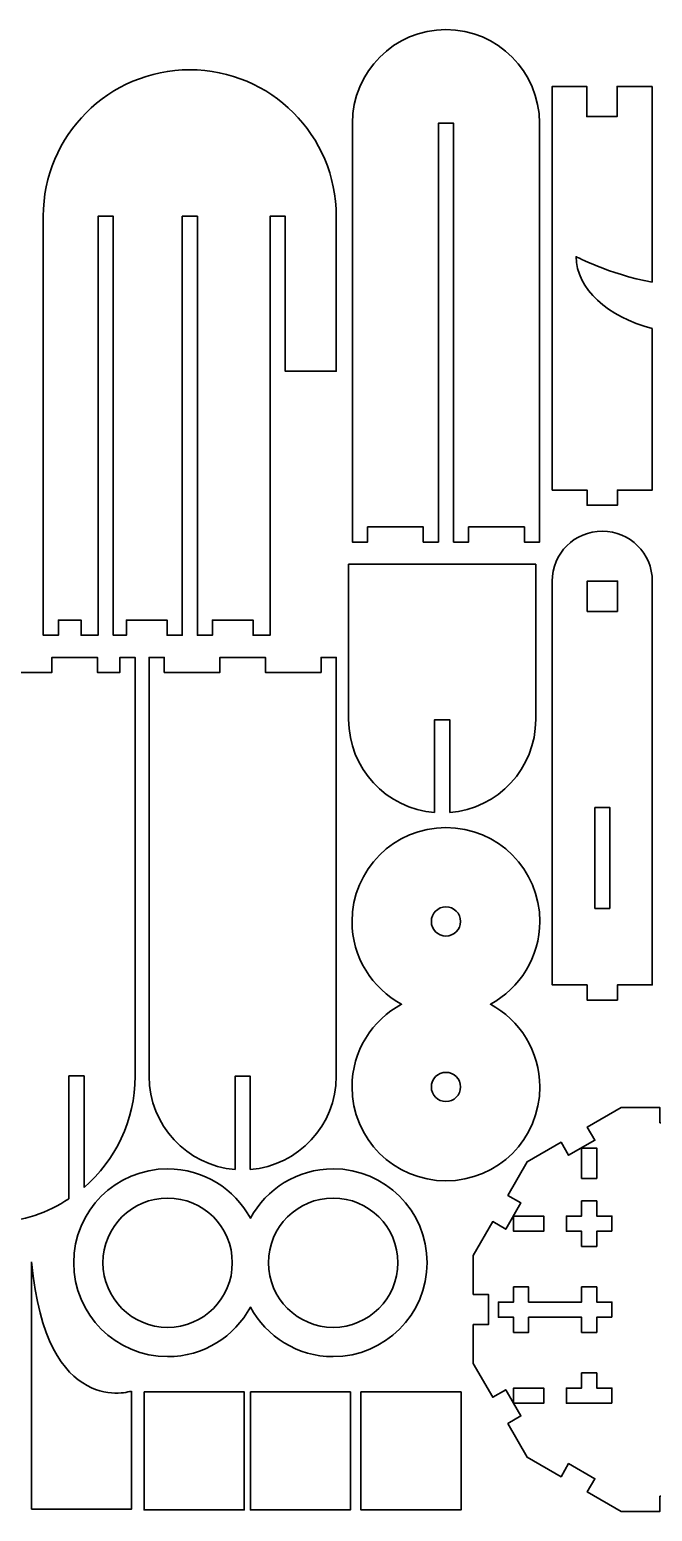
# Model space of a CAD drawing. Header units: centimetres. Extents: x -25 to 22.7, y -14.3 to 15.
# Drawn here: x -7.65 to 4.69, y -14.35 to 15.01 of the extents above; entities that cross this region are included whole.
import ezdxf

# ---------------------------------------------------------------- set-up
doc = ezdxf.new("R2010")
doc.units = ezdxf.units.CM
doc.header["$MEASUREMENT"] = 0
doc.layers.add('Layer 1', color=7, linetype='Continuous')

msp = doc.modelspace()

# ---------------------------------------------------------------- linework, layer by layer
at = {"layer": 'Layer 1', "color": 250, "lineweight": 35}
for points in [[(0.59983, 15.01069), (-0.42399, 15.01069), (-1.25397, 14.18071), (-1.25397, 13.15687)], [(2.45366, 13.15687), (2.45366, 14.18071), (1.62367, 15.01069), (0.59983, 15.01069)], [(-7.3774, 11.3129), (-7.3774, 12.91568), (-6.07808, 14.215), (-4.4753, 14.215)], [(-4.4753, 14.215), (-2.87251, 14.215), (-1.5732, 12.91568), (-1.5732, 11.3129)], [(4.68812, 10.0054), (4.68812, 10.0054), (4.68812, 13.88674), (4.68812, 13.88674)], [(3.69662, 5.07492), (3.14903, 5.07492), (2.70512, 4.63101), (2.70512, 4.08342)], [(4.68812, 4.08342), (4.68812, 4.63101), (4.24421, 5.07492), (3.69662, 5.07492)], [(-1.3283, 1.34443), (-1.3283, 0.37115), (-0.57809, -0.42637), (0.37551, -0.50281)], [(0.67551, -0.50281), (1.62912, -0.42637), (2.37933, 0.37115), (2.37933, 1.34443)], [(-6.57024, -7.92831), (-5.95074, -7.39608), (-5.55808, -6.60724), (-5.55808, -5.72645)], [(-5.28083, -5.72644), (-5.28083, -6.69972), (-4.53062, -7.49725), (-3.57701, -7.57369)], [(-3.27701, -7.5737), (-2.3234, -7.49726), (-1.57319, -6.69972), (-1.57319, -5.72644)], [(-8.31018, -8.62472), (-7.78016, -8.59773), (-7.28779, -8.4284), (-6.87024, -8.15442)], [(-7.6098, -9.40553), (-7.32205, -12.52642), (-5.62681, -11.96433), (-5.62681, -11.96433)]]:
    msp.add_open_spline(points, degree=3, dxfattribs=at)
for points, knots in [([(4.68812, 13.88674), (4.68812, 13.88674), (3.99021, 13.88674), (3.99021, 13.88674), (3.99021, 13.88674), (3.99021, 13.88674), (3.99021, 13.28675), (3.99021, 13.28675), (3.99021, 13.28675), (3.99021, 13.28675), (3.39021, 13.28675), (3.39021, 13.28675), (3.39021, 13.28675), (3.39021, 13.28675), (3.39021, 13.88674), (3.39021, 13.88674), (3.39021, 13.88674), (3.39021, 13.88674), (2.70512, 13.88674), (2.70512, 13.88674), (2.70512, 13.88674), (2.70512, 13.88674), (2.70512, 5.88674), (2.70512, 5.88674), (2.70512, 5.88674), (2.70512, 5.88674), (3.39662, 5.88674), (3.39662, 5.88674), (3.39662, 5.88674), (3.39662, 5.88674), (3.39662, 5.58675), (3.39662, 5.58675), (3.39662, 5.58675), (3.39662, 5.58675), (3.99662, 5.58675), (3.99662, 5.58675), (3.99662, 5.58675), (3.99662, 5.58675), (3.99662, 5.88674), (3.99662, 5.88674), (3.99662, 5.88674), (3.99662, 5.88674), (4.68812, 5.88674), (4.68812, 5.88674), (4.68812, 5.88674), (4.68812, 5.88674), (4.68812, 9.08778), (4.68812, 9.08778)], [0, 0, 0, 0, 0.07692308, 0.07692308, 0.07692308, 0.07692308, 0.15384615, 0.15384615, 0.15384615, 0.15384615, 0.23076923, 0.23076923, 0.23076923, 0.23076923, 0.30769231, 0.30769231, 0.30769231, 0.30769231, 0.38461538, 0.38461538, 0.38461538, 0.38461538, 0.46153846, 0.46153846, 0.46153846, 0.46153846, 0.53846154, 0.53846154, 0.53846154, 0.53846154, 0.61538462, 0.61538462, 0.61538462, 0.61538462, 0.69230769, 0.69230769, 0.69230769, 0.69230769, 0.76923077, 0.76923077, 0.76923077, 0.76923077, 0.84615385, 0.84615385, 0.84615385, 0.84615385, 1, 1, 1, 1]), ([(-1.25397, 13.15687), (-1.25397, 13.15687), (-1.25397, 5.15687), (-1.25397, 5.15687), (-1.25397, 5.15687), (-1.25397, 5.15687), (-1.25397, 4.85687), (-1.25397, 4.85687), (-1.25397, 4.85687), (-1.25397, 4.85687), (-0.95397, 4.85687), (-0.95397, 4.85687), (-0.95397, 4.85687), (-0.95397, 4.85687), (-0.95397, 5.15687), (-0.95397, 5.15687), (-0.95397, 5.15687), (-0.95397, 5.15687), (0.14984, 5.15687), (0.14984, 5.15687), (0.14984, 5.15687), (0.14984, 5.15687), (0.14984, 4.85687), (0.14984, 4.85687), (0.14984, 4.85687), (0.14984, 4.85687), (0.44984, 4.85687), (0.44984, 4.85687), (0.44984, 4.85687), (0.44984, 4.85687), (0.44984, 5.15687), (0.44984, 5.15687), (0.44984, 5.15687), (0.44984, 5.15687), (0.44984, 13.15687), (0.44984, 13.15687), (0.44984, 13.15687), (0.44984, 13.15687), (0.74983, 13.15687), (0.74983, 13.15687), (0.74983, 13.15687), (0.74983, 13.15687), (0.74983, 5.15687), (0.74983, 5.15687), (0.74983, 5.15687), (0.74983, 5.15687), (0.74984, 5.15687), (0.74984, 5.15687), (0.74984, 5.15687), (0.74984, 5.15687), (0.74984, 4.85687), (0.74984, 4.85687), (0.74984, 4.85687), (0.74984, 4.85687), (1.04984, 4.85687), (1.04984, 4.85687), (1.04984, 4.85687), (1.04984, 4.85687), (1.04984, 5.15687), (1.04984, 5.15687), (1.04984, 5.15687), (1.04984, 5.15687), (2.15366, 5.15687), (2.15366, 5.15687), (2.15366, 5.15687), (2.15366, 5.15687), (2.15366, 4.85687), (2.15366, 4.85687), (2.15366, 4.85687), (2.15366, 4.85687), (2.45366, 4.85687), (2.45366, 4.85687), (2.45366, 4.85687), (2.45366, 4.85687), (2.45366, 5.15687), (2.45366, 5.15687), (2.45366, 5.15687), (2.45366, 5.15687), (2.45366, 13.15687), (2.45366, 13.15687)], [0, 0, 0, 0, 0.04761905, 0.04761905, 0.04761905, 0.04761905, 0.0952381, 0.0952381, 0.0952381, 0.0952381, 0.14285714, 0.14285714, 0.14285714, 0.14285714, 0.19047619, 0.19047619, 0.19047619, 0.19047619, 0.23809524, 0.23809524, 0.23809524, 0.23809524, 0.28571429, 0.28571429, 0.28571429, 0.28571429, 0.33333333, 0.33333333, 0.33333333, 0.33333333, 0.38095238, 0.38095238, 0.38095238, 0.38095238, 0.42857143, 0.42857143, 0.42857143, 0.42857143, 0.47619048, 0.47619048, 0.47619048, 0.47619048, 0.52380952, 0.52380952, 0.52380952, 0.52380952, 0.57142857, 0.57142857, 0.57142857, 0.57142857, 0.61904762, 0.61904762, 0.61904762, 0.61904762, 0.66666667, 0.66666667, 0.66666667, 0.66666667, 0.71428571, 0.71428571, 0.71428571, 0.71428571, 0.76190476, 0.76190476, 0.76190476, 0.76190476, 0.80952381, 0.80952381, 0.80952381, 0.80952381, 0.85714286, 0.85714286, 0.85714286, 0.85714286, 0.9047619, 0.9047619, 0.9047619, 0.9047619, 1, 1, 1, 1]), ([(-1.5732, 11.3129), (-1.5732, 11.3129), (-1.5732, 8.24057), (-1.5732, 8.24057), (-1.5732, 8.24057), (-1.5732, 8.24057), (-2.58536, 8.24057), (-2.58536, 8.24057), (-2.58536, 8.24057), (-2.58536, 8.24057), (-2.58536, 11.31288), (-2.58536, 11.31288), (-2.58536, 11.31288), (-2.58536, 11.31288), (-2.88536, 11.31288), (-2.88536, 11.31288), (-2.88536, 11.31288), (-2.88536, 11.31288), (-2.88536, 3.01289), (-2.88536, 3.01289), (-2.88536, 3.01289), (-2.88536, 3.01289), (-3.22148, 3.01289), (-3.22148, 3.01289), (-3.22148, 3.01289), (-3.22148, 3.01289), (-3.22148, 3.31289), (-3.22148, 3.31289), (-3.22148, 3.31289), (-3.22148, 3.31289), (-4.0253, 3.31289), (-4.0253, 3.31289), (-4.0253, 3.31289), (-4.0253, 3.31289), (-4.0253, 3.01289), (-4.0253, 3.01289), (-4.0253, 3.01289), (-4.0253, 3.01289), (-4.3253, 3.01289), (-4.3253, 3.01289), (-4.3253, 3.01289), (-4.3253, 3.01289), (-4.3253, 3.31289), (-4.3253, 3.31289), (-4.3253, 3.31289), (-4.3253, 3.31289), (-4.3253, 11.3129), (-4.3253, 11.3129), (-4.3253, 11.3129), (-4.3253, 11.3129), (-4.6253, 11.3129), (-4.6253, 11.3129), (-4.6253, 11.3129), (-4.6253, 11.3129), (-4.6253, 3.31289), (-4.6253, 3.31289), (-4.6253, 3.31289), (-4.6253, 3.31289), (-4.6253, 3.01289), (-4.6253, 3.01289), (-4.6253, 3.01289), (-4.6253, 3.01289), (-4.92529, 3.01289), (-4.92529, 3.01289), (-4.92529, 3.01289), (-4.92529, 3.01289), (-4.92529, 3.31289), (-4.92529, 3.31289), (-4.92529, 3.31289), (-4.92529, 3.31289), (-5.72911, 3.31289), (-5.72911, 3.31289), (-5.72911, 3.31289), (-5.72911, 3.31289), (-5.72911, 3.01289), (-5.72911, 3.01289), (-5.72911, 3.01289), (-5.72911, 3.01289), (-5.99299, 3.01289), (-5.99299, 3.01289), (-5.99299, 3.01289), (-5.99299, 3.01289), (-5.99299, 11.31288), (-5.99299, 11.31288), (-5.99299, 11.31288), (-5.99299, 11.31288), (-6.29299, 11.31288), (-6.29299, 11.31288), (-6.29299, 11.31288), (-6.29299, 11.31288), (-6.29299, 3.01289), (-6.29299, 3.01289), (-6.29299, 3.01289), (-6.29299, 3.01289), (-6.62912, 3.01289), (-6.62912, 3.01289), (-6.62912, 3.01289), (-6.62912, 3.01289), (-6.62912, 3.31289), (-6.62912, 3.31289), (-6.62912, 3.31289), (-6.62912, 3.31289), (-7.07739, 3.31289), (-7.07739, 3.31289), (-7.07739, 3.31289), (-7.07739, 3.31289), (-7.07739, 3.01289), (-7.07739, 3.01289), (-7.07739, 3.01289), (-7.07739, 3.01289), (-7.37739, 3.01289), (-7.37739, 3.01289), (-7.37739, 3.01289), (-7.37739, 3.01289), (-7.37739, 3.31289), (-7.37739, 3.31289), (-7.37739, 3.31289), (-7.37739, 3.31289), (-7.3774, 3.31289), (-7.3774, 3.31289), (-7.3774, 3.31289), (-7.3774, 3.31289), (-7.3774, 11.3129), (-7.3774, 11.3129)], [0, 0, 0, 0, 0.03125, 0.03125, 0.03125, 0.03125, 0.0625, 0.0625, 0.0625, 0.0625, 0.09375, 0.09375, 0.09375, 0.09375, 0.125, 0.125, 0.125, 0.125, 0.15625, 0.15625, 0.15625, 0.15625, 0.1875, 0.1875, 0.1875, 0.1875, 0.21875, 0.21875, 0.21875, 0.21875, 0.25, 0.25, 0.25, 0.25, 0.28125, 0.28125, 0.28125, 0.28125, 0.3125, 0.3125, 0.3125, 0.3125, 0.34375, 0.34375, 0.34375, 0.34375, 0.375, 0.375, 0.375, 0.375, 0.40625, 0.40625, 0.40625, 0.40625, 0.4375, 0.4375, 0.4375, 0.4375, 0.46875, 0.46875, 0.46875, 0.46875, 0.5, 0.5, 0.5, 0.5, 0.53125, 0.53125, 0.53125, 0.53125, 0.5625, 0.5625, 0.5625, 0.5625, 0.59375, 0.59375, 0.59375, 0.59375, 0.625, 0.625, 0.625, 0.625, 0.65625, 0.65625, 0.65625, 0.65625, 0.6875, 0.6875, 0.6875, 0.6875, 0.71875, 0.71875, 0.71875, 0.71875, 0.75, 0.75, 0.75, 0.75, 0.78125, 0.78125, 0.78125, 0.78125, 0.8125, 0.8125, 0.8125, 0.8125, 0.84375, 0.84375, 0.84375, 0.84375, 0.875, 0.875, 0.875, 0.875, 0.90625, 0.90625, 0.90625, 0.90625, 0.9375, 0.9375, 0.9375, 0.9375, 1, 1, 1, 1]), ([(4.68812, 9.08778), (3.80073, 9.32612), (3.17962, 9.87435), (3.17962, 10.51286), (3.17962, 10.51286), (3.17962, 10.51286), (3.80073, 10.17692), (4.68812, 10.0054)], [0, 0, 0, 0, 0.33333333, 0.33333333, 0.33333333, 0.33333333, 1, 1, 1, 1]), ([(2.37933, 1.34443), (2.37933, 1.34443), (2.37933, 4.41753), (2.37933, 4.41753), (2.37933, 4.41753), (2.37933, 4.41753), (-1.3283, 4.41753), (-1.3283, 4.41753), (-1.3283, 4.41753), (-1.3283, 4.41753), (-1.3283, 1.34443), (-1.3283, 1.34443)], [0, 0, 0, 0, 0.25, 0.25, 0.25, 0.25, 0.5, 0.5, 0.5, 0.5, 1, 1, 1, 1]), ([(2.70512, 4.08342), (2.70512, 4.08342), (2.70512, -3.91657), (2.70512, -3.91657), (2.70512, -3.91657), (2.70512, -3.91657), (3.39662, -3.91657), (3.39662, -3.91657), (3.39662, -3.91657), (3.39662, -3.91657), (3.39662, -4.21657), (3.39662, -4.21657), (3.39662, -4.21657), (3.39662, -4.21657), (3.99662, -4.21657), (3.99662, -4.21657), (3.99662, -4.21657), (3.99662, -4.21657), (3.99662, -3.91657), (3.99662, -3.91657), (3.99662, -3.91657), (3.99662, -3.91657), (4.68812, -3.91657), (4.68812, -3.91657), (4.68812, -3.91657), (4.68812, -3.91657), (4.68812, 4.08342), (4.68812, 4.08342)], [0, 0, 0, 0, 0.125, 0.125, 0.125, 0.125, 0.25, 0.25, 0.25, 0.25, 0.375, 0.375, 0.375, 0.375, 0.5, 0.5, 0.5, 0.5, 0.625, 0.625, 0.625, 0.625, 0.75, 0.75, 0.75, 0.75, 1, 1, 1, 1]), ([(3.99982, 3.48342), (3.99982, 3.48342), (3.39982, 3.48342), (3.39982, 3.48342), (3.39982, 3.48342), (3.39982, 3.48342), (3.39982, 4.08342), (3.39982, 4.08342), (3.39982, 4.08342), (3.39982, 4.08342), (3.99982, 4.08342), (3.99982, 4.08342), (3.99982, 4.08342), (3.99982, 4.08342), (3.99982, 3.48342), (3.99982, 3.48342)], [0, 0, 0, 0, 0.2, 0.2, 0.2, 0.2, 0.4, 0.4, 0.4, 0.4, 0.6, 0.6, 0.6, 0.6, 1, 1, 1, 1]), ([(-5.55808, -5.72645), (-5.55808, -5.72645), (-5.55808, 2.27355), (-5.55808, 2.27355), (-5.55808, 2.27355), (-5.55808, 2.27355), (-5.55808, 2.57355), (-5.55808, 2.57355), (-5.55808, 2.57355), (-5.55808, 2.57355), (-5.85808, 2.57355), (-5.85808, 2.57355), (-5.85808, 2.57355), (-5.85808, 2.57355), (-5.85808, 2.27355), (-5.85808, 2.27355), (-5.85808, 2.27355), (-5.85808, 2.27355), (-6.30637, 2.27355), (-6.30637, 2.27355), (-6.30637, 2.27355), (-6.30637, 2.27355), (-6.30637, 2.57355), (-6.30637, 2.57355), (-6.30637, 2.57355), (-6.30637, 2.57355), (-7.20637, 2.57355), (-7.20637, 2.57355), (-7.20637, 2.57355), (-7.20637, 2.57355), (-7.20637, 2.27355), (-7.20637, 2.27355), (-7.20637, 2.27355), (-7.20637, 2.27355), (-8.01018, 2.27355), (-8.01018, 2.27355), (-8.01018, 2.27355), (-8.01018, 2.27355), (-8.01018, 2.57355), (-8.01018, 2.57355), (-8.01018, 2.57355), (-8.01018, 2.57355), (-8.91019, 2.57355), (-8.91019, 2.57355), (-8.91019, 2.57355), (-8.91019, 2.57355), (-8.91019, 2.27355), (-8.91019, 2.27355), (-8.91019, 2.27355), (-8.91019, 2.27355), (-9.71401, 2.27355), (-9.71401, 2.27355), (-9.71401, 2.27355), (-9.71401, 2.27355), (-9.71401, 2.57355), (-9.71401, 2.57355), (-9.71401, 2.57355), (-9.71401, 2.57355), (-10.614, 2.57355), (-10.614, 2.57355), (-10.614, 2.57355), (-10.614, 2.57355), (-10.614, 2.27355), (-10.614, 2.27355), (-10.614, 2.27355), (-10.614, 2.27355), (-11.06229, 2.27355), (-11.06229, 2.27355), (-11.06229, 2.27355), (-11.06229, 2.27355), (-11.06229, 2.57355), (-11.06229, 2.57355), (-11.06229, 2.57355), (-11.06229, 2.57355), (-11.36229, 2.57355), (-11.36229, 2.57355), (-11.36229, 2.57355), (-11.36229, 2.57355), (-11.36229, 2.27355), (-11.36229, 2.27355), (-11.36229, 2.27355), (-11.36229, 2.27355), (-11.36229, -5.72645), (-11.36229, -5.72645)], [0, 0, 0, 0, 0.04545455, 0.04545455, 0.04545455, 0.04545455, 0.09090909, 0.09090909, 0.09090909, 0.09090909, 0.13636364, 0.13636364, 0.13636364, 0.13636364, 0.18181818, 0.18181818, 0.18181818, 0.18181818, 0.22727273, 0.22727273, 0.22727273, 0.22727273, 0.27272727, 0.27272727, 0.27272727, 0.27272727, 0.31818182, 0.31818182, 0.31818182, 0.31818182, 0.36363636, 0.36363636, 0.36363636, 0.36363636, 0.40909091, 0.40909091, 0.40909091, 0.40909091, 0.45454545, 0.45454545, 0.45454545, 0.45454545, 0.5, 0.5, 0.5, 0.5, 0.54545455, 0.54545455, 0.54545455, 0.54545455, 0.59090909, 0.59090909, 0.59090909, 0.59090909, 0.63636364, 0.63636364, 0.63636364, 0.63636364, 0.68181818, 0.68181818, 0.68181818, 0.68181818, 0.72727273, 0.72727273, 0.72727273, 0.72727273, 0.77272727, 0.77272727, 0.77272727, 0.77272727, 0.81818182, 0.81818182, 0.81818182, 0.81818182, 0.86363636, 0.86363636, 0.86363636, 0.86363636, 0.90909091, 0.90909091, 0.90909091, 0.90909091, 1, 1, 1, 1]), ([(-1.57319, -5.72644), (-1.57319, -5.72644), (-1.57319, 2.27355), (-1.57319, 2.27355), (-1.57319, 2.27355), (-1.57319, 2.27355), (-1.57319, 2.57355), (-1.57319, 2.57355), (-1.57319, 2.57355), (-1.57319, 2.57355), (-1.87319, 2.57355), (-1.87319, 2.57355), (-1.87319, 2.57355), (-1.87319, 2.57355), (-1.87319, 2.27355), (-1.87319, 2.27355), (-1.87319, 2.27355), (-1.87319, 2.27355), (-2.97701, 2.27355), (-2.97701, 2.27355), (-2.97701, 2.27355), (-2.97701, 2.27355), (-2.97701, 2.57355), (-2.97701, 2.57355), (-2.97701, 2.57355), (-2.97701, 2.57355), (-3.87701, 2.57355), (-3.87701, 2.57355), (-3.87701, 2.57355), (-3.87701, 2.57355), (-3.87701, 2.27355), (-3.87701, 2.27355), (-3.87701, 2.27355), (-3.87701, 2.27355), (-4.98082, 2.27355), (-4.98082, 2.27355), (-4.98082, 2.27355), (-4.98082, 2.27355), (-4.98082, 2.57355), (-4.98082, 2.57355), (-4.98082, 2.57355), (-4.98082, 2.57355), (-5.28083, 2.57355), (-5.28083, 2.57355), (-5.28083, 2.57355), (-5.28083, 2.57355), (-5.28083, 2.27355), (-5.28083, 2.27355), (-5.28083, 2.27355), (-5.28083, 2.27355), (-5.28083, -5.72644), (-5.28083, -5.72644)], [0, 0, 0, 0, 0.07142857, 0.07142857, 0.07142857, 0.07142857, 0.14285714, 0.14285714, 0.14285714, 0.14285714, 0.21428571, 0.21428571, 0.21428571, 0.21428571, 0.28571429, 0.28571429, 0.28571429, 0.28571429, 0.35714286, 0.35714286, 0.35714286, 0.35714286, 0.42857143, 0.42857143, 0.42857143, 0.42857143, 0.5, 0.5, 0.5, 0.5, 0.57142857, 0.57142857, 0.57142857, 0.57142857, 0.64285714, 0.64285714, 0.64285714, 0.64285714, 0.71428571, 0.71428571, 0.71428571, 0.71428571, 0.78571429, 0.78571429, 0.78571429, 0.78571429, 0.85714286, 0.85714286, 0.85714286, 0.85714286, 1, 1, 1, 1]), ([(0.37551, -0.50281), (0.37551, -0.50281), (0.37551, 1.33787), (0.37551, 1.33787), (0.37551, 1.33787), (0.37551, 1.33787), (0.67551, 1.33787), (0.67551, 1.33787), (0.67551, 1.33787), (0.67551, 1.33787), (0.67551, -0.50281), (0.67551, -0.50281)], [0, 0, 0, 0, 0.25, 0.25, 0.25, 0.25, 0.5, 0.5, 0.5, 0.5, 1, 1, 1, 1]), ([(3.84982, -2.40173), (3.84982, -2.40173), (3.54982, -2.40173), (3.54982, -2.40173), (3.54982, -2.40173), (3.54982, -2.40173), (3.54982, -0.40173), (3.54982, -0.40173), (3.54982, -0.40173), (3.54982, -0.40173), (3.84982, -0.40173), (3.84982, -0.40173), (3.84982, -0.40173), (3.84982, -0.40173), (3.84982, -2.40173), (3.84982, -2.40173)], [0, 0, 0, 0, 0.2, 0.2, 0.2, 0.2, 0.4, 0.4, 0.4, 0.4, 0.6, 0.6, 0.6, 0.6, 1, 1, 1, 1]), ([(-1.26053, -2.65917), (-1.26053, -3.3685), (-0.86346, -3.98495), (-0.27956, -4.29878), (-0.27956, -4.29878), (-0.86346, -4.61262), (-1.26053, -5.22908), (-1.26053, -5.9384), (-1.26053, -5.9384), (-1.26053, -6.96586), (-0.42761, -7.79879), (0.59984, -7.79879), (0.59984, -7.79879), (1.6273, -7.79879), (2.46022, -6.96586), (2.46022, -5.9384), (2.46022, -5.9384), (2.46022, -5.22908), (2.06315, -4.61262), (1.47925, -4.29878), (1.47925, -4.29878), (2.06315, -3.98495), (2.46022, -3.3685), (2.46022, -2.65917), (2.46022, -2.65917), (2.46022, -1.63171), (1.6273, -0.79879), (0.59984, -0.79879), (0.59984, -0.79879), (-0.42761, -0.79879), (-1.26053, -1.63171), (-1.26053, -2.65917)], [0, 0, 0, 0, 0.11111111, 0.11111111, 0.11111111, 0.11111111, 0.22222222, 0.22222222, 0.22222222, 0.22222222, 0.33333333, 0.33333333, 0.33333333, 0.33333333, 0.44444444, 0.44444444, 0.44444444, 0.44444444, 0.55555556, 0.55555556, 0.55555556, 0.55555556, 0.66666667, 0.66666667, 0.66666667, 0.66666667, 0.77777778, 0.77777778, 0.77777778, 0.77777778, 1, 1, 1, 1]), ([(0.88922, -2.65916), (0.88922, -2.81874), (0.75942, -2.94856), (0.59984, -2.94856), (0.59984, -2.94856), (0.44027, -2.94856), (0.31046, -2.81874), (0.31046, -2.65916), (0.31046, -2.65916), (0.31046, -2.4996), (0.44027, -2.36978), (0.59984, -2.36978), (0.59984, -2.36978), (0.75942, -2.36978), (0.88922, -2.4996), (0.88922, -2.65916)], [0, 0, 0, 0, 0.2, 0.2, 0.2, 0.2, 0.4, 0.4, 0.4, 0.4, 0.6, 0.6, 0.6, 0.6, 1, 1, 1, 1]), ([(-6.87024, -8.15442), (-6.87024, -8.15442), (-6.87024, -5.71895), (-6.87024, -5.71895), (-6.87024, -5.71895), (-6.87024, -5.71895), (-6.57024, -5.71895), (-6.57024, -5.71895), (-6.57024, -5.71895), (-6.57024, -5.71895), (-6.57024, -7.92831), (-6.57024, -7.92831)], [0, 0, 0, 0, 0.25, 0.25, 0.25, 0.25, 0.5, 0.5, 0.5, 0.5, 1, 1, 1, 1]), ([(-3.57701, -7.57369), (-3.57701, -7.57369), (-3.57701, -5.72644), (-3.57701, -5.72644), (-3.57701, -5.72644), (-3.57701, -5.72644), (-3.27701, -5.72644), (-3.27701, -5.72644), (-3.27701, -5.72644), (-3.27701, -5.72644), (-3.27701, -7.5737), (-3.27701, -7.5737)], [0, 0, 0, 0, 0.25, 0.25, 0.25, 0.25, 0.5, 0.5, 0.5, 0.5, 1, 1, 1, 1]), ([(0.88922, -5.93841), (0.88922, -6.09797), (0.75942, -6.22779), (0.59984, -6.22779), (0.59984, -6.22779), (0.44027, -6.22779), (0.31046, -6.09797), (0.31046, -5.93841), (0.31046, -5.93841), (0.31046, -5.77883), (0.44027, -5.64901), (0.59984, -5.64901), (0.59984, -5.64901), (0.75942, -5.64901), (0.88922, -5.77883), (0.88922, -5.93841)], [0, 0, 0, 0, 0.2, 0.2, 0.2, 0.2, 0.4, 0.4, 0.4, 0.4, 0.6, 0.6, 0.6, 0.6, 1, 1, 1, 1]), ([(8.84035, -10.04744), (8.84035, -10.04744), (9.14035, -10.04744), (9.14035, -10.04744), (9.14035, -10.04744), (9.14035, -10.04744), (9.14035, -9.27564), (9.14035, -9.27564), (9.14035, -9.27564), (9.14035, -9.27564), (8.75445, -8.60725), (8.75445, -8.60725), (8.75445, -8.60725), (8.75445, -8.60725), (8.49464, -8.75725), (8.49464, -8.75725), (8.49464, -8.75725), (8.49464, -8.75725), (8.19465, -8.23763), (8.19465, -8.23763), (8.19465, -8.23763), (8.19465, -8.23763), (8.45444, -8.08763), (8.45444, -8.08763), (8.45444, -8.08763), (8.45444, -8.08763), (8.06856, -7.41924), (8.06856, -7.41924), (8.06856, -7.41924), (8.06856, -7.41924), (7.40015, -7.03334), (7.40015, -7.03334), (7.40015, -7.03334), (7.40015, -7.03334), (7.25016, -7.29314), (7.25016, -7.29314), (7.25016, -7.29314), (7.25016, -7.29314), (6.73054, -6.99314), (6.73054, -6.99314), (6.73054, -6.99314), (6.73054, -6.99314), (6.88054, -6.73334), (6.88054, -6.73334), (6.88054, -6.73334), (6.88054, -6.73334), (6.21215, -6.34744), (6.21215, -6.34744), (6.21215, -6.34744), (6.21215, -6.34744), (5.44035, -6.34744), (5.44035, -6.34744), (5.44035, -6.34744), (5.44035, -6.34744), (5.44035, -6.64744), (5.44035, -6.64744), (5.44035, -6.64744), (5.44035, -6.64744), (4.84035, -6.64744), (4.84035, -6.64744), (4.84035, -6.64744), (4.84035, -6.64744), (4.84035, -6.34744), (4.84035, -6.34744), (4.84035, -6.34744), (4.84035, -6.34744), (4.06855, -6.34744), (4.06855, -6.34744), (4.06855, -6.34744), (4.06855, -6.34744), (3.40016, -6.73334), (3.40016, -6.73334), (3.40016, -6.73334), (3.40016, -6.73334), (3.55016, -6.99314), (3.55016, -6.99314), (3.55016, -6.99314), (3.55016, -6.99314), (3.03054, -7.29314), (3.03054, -7.29314), (3.03054, -7.29314), (3.03054, -7.29314), (2.88054, -7.03334), (2.88054, -7.03334), (2.88054, -7.03334), (2.88054, -7.03334), (2.21215, -7.41924), (2.21215, -7.41924), (2.21215, -7.41924), (2.21215, -7.41924), (1.82625, -8.08763), (1.82625, -8.08763), (1.82625, -8.08763), (1.82625, -8.08763), (2.08605, -8.23763), (2.08605, -8.23763), (2.08605, -8.23763), (2.08605, -8.23763), (1.78606, -8.75725), (1.78606, -8.75725), (1.78606, -8.75725), (1.78606, -8.75725), (1.52625, -8.60725), (1.52625, -8.60725), (1.52625, -8.60725), (1.52625, -8.60725), (1.14035, -9.27564), (1.14035, -9.27564), (1.14035, -9.27564), (1.14035, -9.27564), (1.14035, -10.04744), (1.14035, -10.04744), (1.14035, -10.04744), (1.14035, -10.04744), (1.44035, -10.04744), (1.44035, -10.04744), (1.44035, -10.04744), (1.44035, -10.04744), (1.44035, -10.34744), (1.44035, -10.34744), (1.44035, -10.34744), (1.44035, -10.34744), (1.44035, -10.64744), (1.44035, -10.64744), (1.44035, -10.64744), (1.44035, -10.64744), (1.14035, -10.64744), (1.14035, -10.64744), (1.14035, -10.64744), (1.14035, -10.64744), (1.14035, -11.41924), (1.14035, -11.41924), (1.14035, -11.41924), (1.14035, -11.41924), (1.52625, -12.08763), (1.52625, -12.08763), (1.52625, -12.08763), (1.52625, -12.08763), (1.78606, -11.93763), (1.78606, -11.93763), (1.78606, -11.93763), (1.78606, -11.93763), (1.93827, -12.20127), (1.93827, -12.20127), (1.93827, -12.20127), (1.93827, -12.20127), (1.93827, -11.90567), (1.93827, -11.90567), (1.93827, -11.90567), (1.93827, -11.90567), (2.23825, -11.90567), (2.23825, -11.90567), (2.23825, -11.90567), (2.23825, -11.90567), (2.23826, -11.90567), (2.23826, -11.90567), (2.23826, -11.90567), (2.23826, -11.90567), (2.53825, -11.90567), (2.53825, -11.90567), (2.53825, -11.90567), (2.53825, -11.90567), (2.53825, -12.20567), (2.53825, -12.20567), (2.53825, -12.20567), (2.53825, -12.20567), (2.23825, -12.20567), (2.23825, -12.20567), (2.23825, -12.20567), (2.23825, -12.20567), (1.94081, -12.20567), (1.94081, -12.20567), (1.94081, -12.20567), (1.94081, -12.20567), (2.08605, -12.45725), (2.08605, -12.45725), (2.08605, -12.45725), (2.08605, -12.45725), (1.82625, -12.60725), (1.82625, -12.60725), (1.82625, -12.60725), (1.82625, -12.60725), (2.21215, -13.27564), (2.21215, -13.27564), (2.21215, -13.27564), (2.21215, -13.27564), (2.88054, -13.66154), (2.88054, -13.66154), (2.88054, -13.66154), (2.88054, -13.66154), (3.03054, -13.40174), (3.03054, -13.40174), (3.03054, -13.40174), (3.03054, -13.40174), (3.55016, -13.70174), (3.55016, -13.70174), (3.55016, -13.70174), (3.55016, -13.70174), (3.40016, -13.96154), (3.40016, -13.96154), (3.40016, -13.96154), (3.40016, -13.96154), (4.06855, -14.34744), (4.06855, -14.34744), (4.06855, -14.34744), (4.06855, -14.34744), (4.84035, -14.34744), (4.84035, -14.34744), (4.84035, -14.34744), (4.84035, -14.34744), (4.84035, -14.04744), (4.84035, -14.04744), (4.84035, -14.04744), (4.84035, -14.04744), (5.44035, -14.04744), (5.44035, -14.04744), (5.44035, -14.04744), (5.44035, -14.04744), (5.44035, -14.34744), (5.44035, -14.34744), (5.44035, -14.34744), (5.44035, -14.34744), (6.21215, -14.34744), (6.21215, -14.34744), (6.21215, -14.34744), (6.21215, -14.34744), (6.88054, -13.96154), (6.88054, -13.96154), (6.88054, -13.96154), (6.88054, -13.96154), (6.73054, -13.70174), (6.73054, -13.70174), (6.73054, -13.70174), (6.73054, -13.70174), (7.25016, -13.40174), (7.25016, -13.40174), (7.25016, -13.40174), (7.25016, -13.40174), (7.40015, -13.66154), (7.40015, -13.66154), (7.40015, -13.66154), (7.40015, -13.66154), (8.06856, -13.27564), (8.06856, -13.27564), (8.06856, -13.27564), (8.06856, -13.27564), (8.45444, -12.60725), (8.45444, -12.60725), (8.45444, -12.60725), (8.45444, -12.60725), (8.19465, -12.45725), (8.19465, -12.45725), (8.19465, -12.45725), (8.19465, -12.45725), (8.33989, -12.20567), (8.33989, -12.20567), (8.33989, -12.20567), (8.33989, -12.20567), (8.04245, -12.20567), (8.04245, -12.20567), (8.04245, -12.20567), (8.04245, -12.20567), (7.74245, -12.20567), (7.74245, -12.20567), (7.74245, -12.20567), (7.74245, -12.20567), (7.74245, -11.90567), (7.74245, -11.90567), (7.74245, -11.90567), (7.74245, -11.90567), (8.04244, -11.90567), (8.04244, -11.90567), (8.04244, -11.90567), (8.04244, -11.90567), (8.04245, -11.90567), (8.04245, -11.90567), (8.04245, -11.90567), (8.04245, -11.90567), (8.34243, -11.90567), (8.34243, -11.90567), (8.34243, -11.90567), (8.34243, -11.90567), (8.34243, -12.20127), (8.34243, -12.20127), (8.34243, -12.20127), (8.34243, -12.20127), (8.49464, -11.93763), (8.49464, -11.93763), (8.49464, -11.93763), (8.49464, -11.93763), (8.75445, -12.08763), (8.75445, -12.08763), (8.75445, -12.08763), (8.75445, -12.08763), (9.14035, -11.41924), (9.14035, -11.41924), (9.14035, -11.41924), (9.14035, -11.41924), (9.14035, -10.64744), (9.14035, -10.64744), (9.14035, -10.64744), (9.14035, -10.64744), (8.84035, -10.64744), (8.84035, -10.64744), (8.84035, -10.64744), (8.84035, -10.64744), (8.84035, -10.34744), (8.84035, -10.34744), (8.84035, -10.34744), (8.84035, -10.34744), (8.84035, -10.04744), (8.84035, -10.04744)], [0, 0, 0, 0, 0.01265823, 0.01265823, 0.01265823, 0.01265823, 0.02531646, 0.02531646, 0.02531646, 0.02531646, 0.03797468, 0.03797468, 0.03797468, 0.03797468, 0.05063291, 0.05063291, 0.05063291, 0.05063291, 0.06329114, 0.06329114, 0.06329114, 0.06329114, 0.07594937, 0.07594937, 0.07594937, 0.07594937, 0.08860759, 0.08860759, 0.08860759, 0.08860759, 0.10126582, 0.10126582, 0.10126582, 0.10126582, 0.11392405, 0.11392405, 0.11392405, 0.11392405, 0.12658228, 0.12658228, 0.12658228, 0.12658228, 0.13924051, 0.13924051, 0.13924051, 0.13924051, 0.15189873, 0.15189873, 0.15189873, 0.15189873, 0.16455696, 0.16455696, 0.16455696, 0.16455696, 0.17721519, 0.17721519, 0.17721519, 0.17721519, 0.18987342, 0.18987342, 0.18987342, 0.18987342, 0.20253165, 0.20253165, 0.20253165, 0.20253165, 0.21518987, 0.21518987, 0.21518987, 0.21518987, 0.2278481, 0.2278481, 0.2278481, 0.2278481, 0.24050633, 0.24050633, 0.24050633, 0.24050633, 0.25316456, 0.25316456, 0.25316456, 0.25316456, 0.26582278, 0.26582278, 0.26582278, 0.26582278, 0.27848101, 0.27848101, 0.27848101, 0.27848101, 0.29113924, 0.29113924, 0.29113924, 0.29113924, 0.30379747, 0.30379747, 0.30379747, 0.30379747, 0.3164557, 0.3164557, 0.3164557, 0.3164557, 0.32911392, 0.32911392, 0.32911392, 0.32911392, 0.34177215, 0.34177215, 0.34177215, 0.34177215, 0.35443038, 0.35443038, 0.35443038, 0.35443038, 0.36708861, 0.36708861, 0.36708861, 0.36708861, 0.37974684, 0.37974684, 0.37974684, 0.37974684, 0.39240506, 0.39240506, 0.39240506, 0.39240506, 0.40506329, 0.40506329, 0.40506329, 0.40506329, 0.41772152, 0.41772152, 0.41772152, 0.41772152, 0.43037975, 0.43037975, 0.43037975, 0.43037975, 0.44303797, 0.44303797, 0.44303797, 0.44303797, 0.4556962, 0.4556962, 0.4556962, 0.4556962, 0.46835443, 0.46835443, 0.46835443, 0.46835443, 0.48101266, 0.48101266, 0.48101266, 0.48101266, 0.49367089, 0.49367089, 0.49367089, 0.49367089, 0.50632911, 0.50632911, 0.50632911, 0.50632911, 0.51898734, 0.51898734, 0.51898734, 0.51898734, 0.53164557, 0.53164557, 0.53164557, 0.53164557, 0.5443038, 0.5443038, 0.5443038, 0.5443038, 0.55696203, 0.55696203, 0.55696203, 0.55696203, 0.56962025, 0.56962025, 0.56962025, 0.56962025, 0.58227848, 0.58227848, 0.58227848, 0.58227848, 0.59493671, 0.59493671, 0.59493671, 0.59493671, 0.60759494, 0.60759494, 0.60759494, 0.60759494, 0.62025316, 0.62025316, 0.62025316, 0.62025316, 0.63291139, 0.63291139, 0.63291139, 0.63291139, 0.64556962, 0.64556962, 0.64556962, 0.64556962, 0.65822785, 0.65822785, 0.65822785, 0.65822785, 0.67088608, 0.67088608, 0.67088608, 0.67088608, 0.6835443, 0.6835443, 0.6835443, 0.6835443, 0.69620253, 0.69620253, 0.69620253, 0.69620253, 0.70886076, 0.70886076, 0.70886076, 0.70886076, 0.72151899, 0.72151899, 0.72151899, 0.72151899, 0.73417722, 0.73417722, 0.73417722, 0.73417722, 0.74683544, 0.74683544, 0.74683544, 0.74683544, 0.75949367, 0.75949367, 0.75949367, 0.75949367, 0.7721519, 0.7721519, 0.7721519, 0.7721519, 0.78481013, 0.78481013, 0.78481013, 0.78481013, 0.79746835, 0.79746835, 0.79746835, 0.79746835, 0.81012658, 0.81012658, 0.81012658, 0.81012658, 0.82278481, 0.82278481, 0.82278481, 0.82278481, 0.83544304, 0.83544304, 0.83544304, 0.83544304, 0.84810127, 0.84810127, 0.84810127, 0.84810127, 0.86075949, 0.86075949, 0.86075949, 0.86075949, 0.87341772, 0.87341772, 0.87341772, 0.87341772, 0.88607595, 0.88607595, 0.88607595, 0.88607595, 0.89873418, 0.89873418, 0.89873418, 0.89873418, 0.91139241, 0.91139241, 0.91139241, 0.91139241, 0.92405063, 0.92405063, 0.92405063, 0.92405063, 0.93670886, 0.93670886, 0.93670886, 0.93670886, 0.94936709, 0.94936709, 0.94936709, 0.94936709, 0.96202532, 0.96202532, 0.96202532, 0.96202532, 0.97468354, 0.97468354, 0.97468354, 0.97468354, 1, 1, 1, 1]), ([(3.28653, -7.44975), (3.28653, -7.44975), (3.28653, -7.14976), (3.28653, -7.14976), (3.28653, -7.14976), (3.28653, -7.14976), (3.58653, -7.14976), (3.58653, -7.14976), (3.58653, -7.14976), (3.58653, -7.14976), (3.58653, -7.44975), (3.58653, -7.44975), (3.58653, -7.44975), (3.58653, -7.44975), (3.58653, -7.44976), (3.58653, -7.44976), (3.58653, -7.44976), (3.58653, -7.44976), (3.58653, -7.74975), (3.58653, -7.74975), (3.58653, -7.74975), (3.58653, -7.74975), (3.28653, -7.74975), (3.28653, -7.74975), (3.28653, -7.74975), (3.28653, -7.74975), (3.28653, -7.44975), (3.28653, -7.44975)], [0, 0, 0, 0, 0.125, 0.125, 0.125, 0.125, 0.25, 0.25, 0.25, 0.25, 0.375, 0.375, 0.375, 0.375, 0.5, 0.5, 0.5, 0.5, 0.625, 0.625, 0.625, 0.625, 0.75, 0.75, 0.75, 0.75, 1, 1, 1, 1]), ([(-1.6347, -7.56046), (-2.34402, -7.56046), (-2.96047, -7.95753), (-3.27431, -8.54143), (-3.27431, -8.54143), (-3.58815, -7.95753), (-4.20461, -7.56046), (-4.91393, -7.56046), (-4.91393, -7.56046), (-5.94139, -7.56046), (-6.77431, -8.39338), (-6.77431, -9.42084), (-6.77431, -9.42084), (-6.77431, -10.4483), (-5.94139, -11.28122), (-4.91393, -11.28122), (-4.91393, -11.28122), (-4.20461, -11.28122), (-3.58815, -10.88415), (-3.27431, -10.30025), (-3.27431, -10.30025), (-2.96047, -10.88415), (-2.34402, -11.28122), (-1.6347, -11.28122), (-1.6347, -11.28122), (-0.60724, -11.28122), (0.22567, -10.4483), (0.22567, -9.42084), (0.22567, -9.42084), (0.22567, -8.39338), (-0.60724, -7.56046), (-1.6347, -7.56046)], [0, 0, 0, 0, 0.11111111, 0.11111111, 0.11111111, 0.11111111, 0.22222222, 0.22222222, 0.22222222, 0.22222222, 0.33333333, 0.33333333, 0.33333333, 0.33333333, 0.44444444, 0.44444444, 0.44444444, 0.44444444, 0.55555556, 0.55555556, 0.55555556, 0.55555556, 0.66666667, 0.66666667, 0.66666667, 0.66666667, 0.77777778, 0.77777778, 0.77777778, 0.77777778, 1, 1, 1, 1]), ([(-4.91394, -10.70242), (-5.62061, -10.70242), (-6.19552, -10.1275), (-6.19552, -9.42084), (-6.19552, -9.42084), (-6.19552, -8.71418), (-5.62061, -8.13926), (-4.91394, -8.13926), (-4.91394, -8.13926), (-4.20726, -8.13926), (-3.63234, -8.71418), (-3.63234, -9.42084), (-3.63234, -9.42084), (-3.63234, -10.1275), (-4.20726, -10.70242), (-4.91394, -10.70242)], [0, 0, 0, 0, 0.2, 0.2, 0.2, 0.2, 0.4, 0.4, 0.4, 0.4, 0.6, 0.6, 0.6, 0.6, 1, 1, 1, 1]), ([(-1.63469, -10.70242), (-2.34137, -10.70242), (-2.91629, -10.1275), (-2.91629, -9.42084), (-2.91629, -9.42084), (-2.91629, -8.71418), (-2.34137, -8.13926), (-1.63469, -8.13926), (-1.63469, -8.13926), (-0.92801, -8.13926), (-0.35311, -8.71418), (-0.35311, -9.42084), (-0.35311, -9.42084), (-0.35311, -10.1275), (-0.92801, -10.70242), (-1.63469, -10.70242)], [0, 0, 0, 0, 0.2, 0.2, 0.2, 0.2, 0.4, 0.4, 0.4, 0.4, 0.6, 0.6, 0.6, 0.6, 1, 1, 1, 1]), ([(3.88653, -8.79803), (3.88653, -8.79803), (3.58653, -8.79803), (3.58653, -8.79803), (3.58653, -8.79803), (3.58653, -8.79803), (3.58653, -9.09803), (3.58653, -9.09803), (3.58653, -9.09803), (3.58653, -9.09803), (3.28653, -9.09803), (3.28653, -9.09803), (3.28653, -9.09803), (3.28653, -9.09803), (3.28653, -8.79803), (3.28653, -8.79803), (3.28653, -8.79803), (3.28653, -8.79803), (2.98653, -8.79803), (2.98653, -8.79803), (2.98653, -8.79803), (2.98653, -8.79803), (2.98653, -8.49803), (2.98653, -8.49803), (2.98653, -8.49803), (2.98653, -8.49803), (3.28653, -8.49803), (3.28653, -8.49803), (3.28653, -8.49803), (3.28653, -8.49803), (3.28653, -8.19803), (3.28653, -8.19803), (3.28653, -8.19803), (3.28653, -8.19803), (3.58653, -8.19803), (3.58653, -8.19803), (3.58653, -8.19803), (3.58653, -8.19803), (3.58653, -8.49803), (3.58653, -8.49803), (3.58653, -8.49803), (3.58653, -8.49803), (3.88653, -8.49803), (3.88653, -8.49803), (3.88653, -8.49803), (3.88653, -8.49803), (3.88653, -8.79803), (3.88653, -8.79803)], [0, 0, 0, 0, 0.07692308, 0.07692308, 0.07692308, 0.07692308, 0.15384615, 0.15384615, 0.15384615, 0.15384615, 0.23076923, 0.23076923, 0.23076923, 0.23076923, 0.30769231, 0.30769231, 0.30769231, 0.30769231, 0.38461538, 0.38461538, 0.38461538, 0.38461538, 0.46153846, 0.46153846, 0.46153846, 0.46153846, 0.53846154, 0.53846154, 0.53846154, 0.53846154, 0.61538462, 0.61538462, 0.61538462, 0.61538462, 0.69230769, 0.69230769, 0.69230769, 0.69230769, 0.76923077, 0.76923077, 0.76923077, 0.76923077, 0.84615385, 0.84615385, 0.84615385, 0.84615385, 1, 1, 1, 1]), ([(1.93827, -8.49803), (1.93827, -8.49803), (2.23825, -8.49803), (2.23825, -8.49803), (2.23825, -8.49803), (2.23825, -8.49803), (2.53825, -8.49803), (2.53825, -8.49803), (2.53825, -8.49803), (2.53825, -8.49803), (2.53825, -8.79803), (2.53825, -8.79803), (2.53825, -8.79803), (2.53825, -8.79803), (2.23825, -8.79803), (2.23825, -8.79803), (2.23825, -8.79803), (2.23825, -8.79803), (1.93827, -8.79803), (1.93827, -8.79803), (1.93827, -8.79803), (1.93827, -8.79803), (1.93827, -8.49803), (1.93827, -8.49803)], [0, 0, 0, 0, 0.14285714, 0.14285714, 0.14285714, 0.14285714, 0.28571429, 0.28571429, 0.28571429, 0.28571429, 0.42857143, 0.42857143, 0.42857143, 0.42857143, 0.57142857, 0.57142857, 0.57142857, 0.57142857, 0.71428571, 0.71428571, 0.71428571, 0.71428571, 1, 1, 1, 1]), ([(-5.62681, -11.96433), (-5.62681, -11.96433), (-5.62681, -14.30207), (-5.62681, -14.30207), (-5.62681, -14.30207), (-5.62681, -14.30207), (-7.60981, -14.30207), (-7.60981, -14.30207), (-7.60981, -14.30207), (-7.60981, -14.30207), (-7.6098, -9.40553), (-7.6098, -9.40553)], [0, 0, 0, 0, 0.25, 0.25, 0.25, 0.25, 0.5, 0.5, 0.5, 0.5, 1, 1, 1, 1]), ([(3.88653, -10.50185), (3.88653, -10.50185), (3.58653, -10.50185), (3.58653, -10.50185), (3.58653, -10.50185), (3.58653, -10.50185), (3.58653, -10.80185), (3.58653, -10.80185), (3.58653, -10.80185), (3.58653, -10.80185), (3.28653, -10.80185), (3.28653, -10.80185), (3.28653, -10.80185), (3.28653, -10.80185), (3.28653, -10.50185), (3.28653, -10.50185), (3.28653, -10.50185), (3.28653, -10.50185), (2.98653, -10.50185), (2.98653, -10.50185), (2.98653, -10.50185), (2.98653, -10.50185), (2.53825, -10.50185), (2.53825, -10.50185), (2.53825, -10.50185), (2.53825, -10.50185), (2.23826, -10.50185), (2.23826, -10.50185), (2.23826, -10.50185), (2.23826, -10.50185), (2.23826, -10.80185), (2.23826, -10.80185), (2.23826, -10.80185), (2.23826, -10.80185), (1.93827, -10.80185), (1.93827, -10.80185), (1.93827, -10.80185), (1.93827, -10.80185), (1.93827, -10.50185), (1.93827, -10.50185), (1.93827, -10.50185), (1.93827, -10.50185), (1.63825, -10.50185), (1.63825, -10.50185), (1.63825, -10.50185), (1.63825, -10.50185), (1.63825, -10.20185), (1.63825, -10.20185), (1.63825, -10.20185), (1.63825, -10.20185), (1.93827, -10.20185), (1.93827, -10.20185), (1.93827, -10.20185), (1.93827, -10.20185), (1.93827, -9.90185), (1.93827, -9.90185), (1.93827, -9.90185), (1.93827, -9.90185), (2.23826, -9.90185), (2.23826, -9.90185), (2.23826, -9.90185), (2.23826, -9.90185), (2.23826, -10.20185), (2.23826, -10.20185), (2.23826, -10.20185), (2.23826, -10.20185), (2.53825, -10.20185), (2.53825, -10.20185), (2.53825, -10.20185), (2.53825, -10.20185), (2.98653, -10.20185), (2.98653, -10.20185), (2.98653, -10.20185), (2.98653, -10.20185), (3.28653, -10.20185), (3.28653, -10.20185), (3.28653, -10.20185), (3.28653, -10.20185), (3.28653, -9.90185), (3.28653, -9.90185), (3.28653, -9.90185), (3.28653, -9.90185), (3.58653, -9.90185), (3.58653, -9.90185), (3.58653, -9.90185), (3.58653, -9.90185), (3.58653, -10.20185), (3.58653, -10.20185), (3.58653, -10.20185), (3.58653, -10.20185), (3.88653, -10.20185), (3.88653, -10.20185), (3.88653, -10.20185), (3.88653, -10.20185), (3.88653, -10.50185), (3.88653, -10.50185)], [0, 0, 0, 0, 0.04, 0.04, 0.04, 0.04, 0.08, 0.08, 0.08, 0.08, 0.12, 0.12, 0.12, 0.12, 0.16, 0.16, 0.16, 0.16, 0.2, 0.2, 0.2, 0.2, 0.24, 0.24, 0.24, 0.24, 0.28, 0.28, 0.28, 0.28, 0.32, 0.32, 0.32, 0.32, 0.36, 0.36, 0.36, 0.36, 0.4, 0.4, 0.4, 0.4, 0.44, 0.44, 0.44, 0.44, 0.48, 0.48, 0.48, 0.48, 0.52, 0.52, 0.52, 0.52, 0.56, 0.56, 0.56, 0.56, 0.6, 0.6, 0.6, 0.6, 0.64, 0.64, 0.64, 0.64, 0.68, 0.68, 0.68, 0.68, 0.72, 0.72, 0.72, 0.72, 0.76, 0.76, 0.76, 0.76, 0.8, 0.8, 0.8, 0.8, 0.84, 0.84, 0.84, 0.84, 0.88, 0.88, 0.88, 0.88, 0.92, 0.92, 0.92, 0.92, 1, 1, 1, 1]), ([(3.88653, -12.20567), (3.88653, -12.20567), (2.98653, -12.20567), (2.98653, -12.20567), (2.98653, -12.20567), (2.98653, -12.20567), (2.98653, -11.90567), (2.98653, -11.90567), (2.98653, -11.90567), (2.98653, -11.90567), (3.28653, -11.90567), (3.28653, -11.90567), (3.28653, -11.90567), (3.28653, -11.90567), (3.28653, -11.60567), (3.28653, -11.60567), (3.28653, -11.60567), (3.28653, -11.60567), (3.58653, -11.60567), (3.58653, -11.60567), (3.58653, -11.60567), (3.58653, -11.60567), (3.58653, -11.90567), (3.58653, -11.90567), (3.58653, -11.90567), (3.58653, -11.90567), (3.88653, -11.90567), (3.88653, -11.90567), (3.88653, -11.90567), (3.88653, -11.90567), (3.88653, -12.20567), (3.88653, -12.20567)], [0, 0, 0, 0, 0.11111111, 0.11111111, 0.11111111, 0.11111111, 0.22222222, 0.22222222, 0.22222222, 0.22222222, 0.33333333, 0.33333333, 0.33333333, 0.33333333, 0.44444444, 0.44444444, 0.44444444, 0.44444444, 0.55555556, 0.55555556, 0.55555556, 0.55555556, 0.66666667, 0.66666667, 0.66666667, 0.66666667, 0.77777778, 0.77777778, 0.77777778, 0.77777778, 1, 1, 1, 1]), ([(-5.37985, -11.97964), (-5.37985, -11.97964), (-5.37985, -14.31738), (-5.37985, -14.31738), (-5.37985, -14.31738), (-5.37985, -14.31738), (-3.39685, -14.31738), (-3.39685, -14.31738), (-3.39685, -14.31738), (-3.39685, -14.31738), (-3.39685, -11.97964), (-3.39685, -11.97964), (-3.39685, -11.97964), (-3.39685, -11.97964), (-5.37985, -11.97964), (-5.37985, -11.97964)], [0, 0, 0, 0, 0.2, 0.2, 0.2, 0.2, 0.4, 0.4, 0.4, 0.4, 0.6, 0.6, 0.6, 0.6, 1, 1, 1, 1]), ([(-3.27432, -11.97964), (-3.27432, -11.97964), (-3.27432, -14.31738), (-3.27432, -14.31738), (-3.27432, -14.31738), (-3.27432, -14.31738), (-1.29132, -14.31738), (-1.29132, -14.31738), (-1.29132, -14.31738), (-1.29132, -14.31738), (-1.29132, -11.97964), (-1.29132, -11.97964), (-1.29132, -11.97964), (-1.29132, -11.97964), (-3.27432, -11.97964), (-3.27432, -11.97964)], [0, 0, 0, 0, 0.2, 0.2, 0.2, 0.2, 0.4, 0.4, 0.4, 0.4, 0.6, 0.6, 0.6, 0.6, 1, 1, 1, 1]), ([(-1.08455, -11.97964), (-1.08455, -11.97964), (-1.08455, -14.31738), (-1.08455, -14.31738), (-1.08455, -14.31738), (-1.08455, -14.31738), (0.89844, -14.31738), (0.89844, -14.31738), (0.89844, -14.31738), (0.89844, -14.31738), (0.89844, -11.97964), (0.89844, -11.97964), (0.89844, -11.97964), (0.89844, -11.97964), (-1.08455, -11.97964), (-1.08455, -11.97964)], [0, 0, 0, 0, 0.2, 0.2, 0.2, 0.2, 0.4, 0.4, 0.4, 0.4, 0.6, 0.6, 0.6, 0.6, 1, 1, 1, 1]), ([(1.93827, -12.20567), (1.93827, -12.20567), (1.94081, -12.20567), (1.94081, -12.20567), (1.94081, -12.20567), (1.94081, -12.20567), (1.93827, -12.20127), (1.93827, -12.20127), (1.93827, -12.20127), (1.93827, -12.20127), (1.93827, -12.20567), (1.93827, -12.20567)], [0, 0, 0, 0, 0.25, 0.25, 0.25, 0.25, 0.5, 0.5, 0.5, 0.5, 1, 1, 1, 1])]:
    msp.add_open_spline(points, degree=3, knots=knots, dxfattribs=at)

doc.saveas('drawing.dxf')
